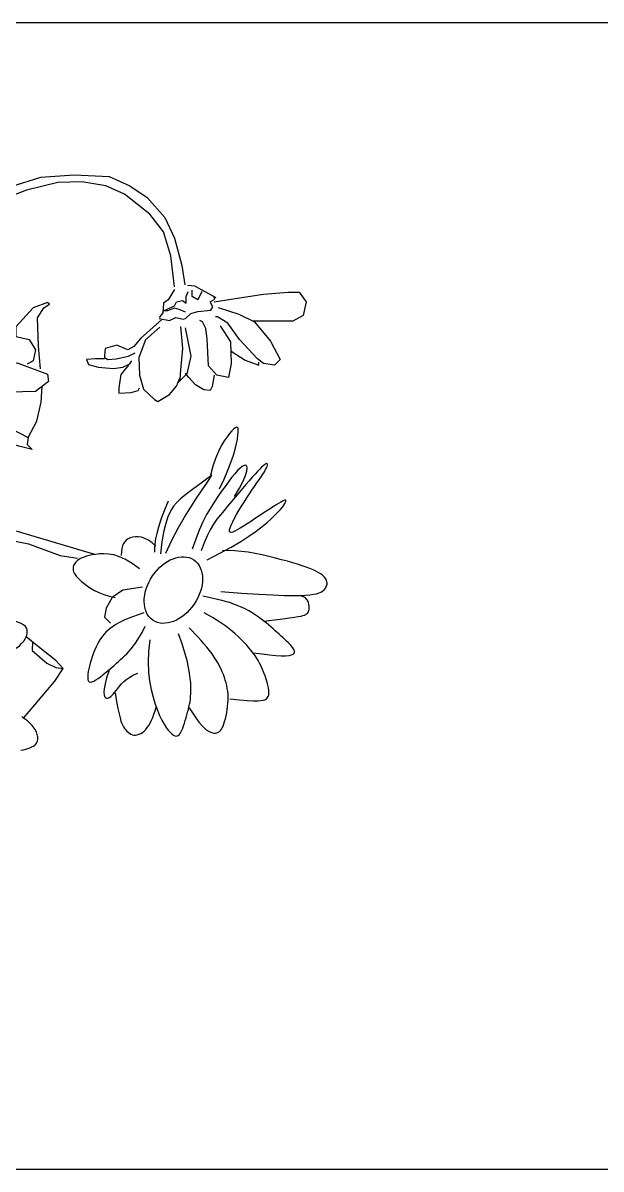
# Model space of a CAD drawing. Extents: x 363 to 3402, y 2599 to 6452.
# Drawn here: x 1523.6 to 1672.9, y 4199.2 to 4495.1 of the extents above; entities that cross this region are included whole.
import ezdxf

# ---------------------------------------------------------------- set-up
doc = ezdxf.new("R2010")
doc.units = 0
doc.header["$LTSCALE"] = 10
doc.header["$MEASUREMENT"] = 0
for name, color, linetype in [('3', 3, 'CONTINUOUS'), ('4', 4, 'CONTINUOUS'), ('7', 7, 'CONTINUOUS'), ('TEXT', 3, 'CONTINUOUS')]:
    doc.layers.add(name, color=color, linetype=linetype)

msp = doc.modelspace()

# ---------------------------------------------------------------- linework, layer by layer
at = {"layer": '3'}
for points in [[(1565.65, 4420.46), (1563.97, 4421.13), (1562.8, 4421.46), (1560.96, 4420.79), (1559.95, 4420.79), (1562.8, 4422.13), (1563.3, 4423.13), (1564.81, 4423.47), (1565.81, 4422.8), (1565.81, 4424.47), (1566.32, 4425.81)], [(1569.83, 4425.81), (1568.83, 4423.64), (1567.32, 4424.47), (1567.32, 4426.14)], [(1528.13, 4405.86), (1527.67, 4411.71), (1527.43, 4418.97), (1529.07, 4421.54), (1530.48, 4422.48), (1530.01, 4422.95), (1526.26, 4421.54), (1521.81, 4416.63), (1521.84, 4414.17)], [(1525, 4388.11), (1527.2, 4392.28), (1528.37, 4397.2), (1528.56, 4401.27)], [(1523.82, 4315.67), (1526.74, 4319.09), (1531.89, 4325.18), (1534, 4328.45), (1532.13, 4330.56), (1527.68, 4334.07), (1524.46, 4336.6)], [(1526.07, 4335.34), (1526.03, 4333.14), (1529.78, 4329.86), (1532.13, 4328.69), (1534, 4328.45)]]:
    msp.add_lwpolyline(points, dxfattribs=at)
at = {"layer": '4'}
msp.add_line((817.92, 4199.21), (2217.92, 4199.21), dxfattribs=at)
for points in [[(1495.76, 4405.22), (1503.93, 4410.75), (1512.89, 4413.91), (1518.42, 4414.96), (1525.27, 4413.38), (1526.85, 4410.75), (1526.32, 4407.85), (1524.74, 4407.06)], [(1495.76, 4402.85), (1506.04, 4406.54), (1517.63, 4407.06), (1522.11, 4407.33), (1530.01, 4404.43), (1530.27, 4402.59), (1526.85, 4399.96), (1516.84, 4399.69), (1506.83, 4399.17), (1501.03, 4397.59), (1498.13, 4397.59)], [(1504.46, 4395.22), (1507.35, 4395.22), (1515.26, 4393.12), (1525, 4388.11), (1524.74, 4386.27), (1526.06, 4384.96), (1522.9, 4385.75), (1514.99, 4387.85), (1513.68, 4388.64)], [(1574.37, 4374.82), (1575.57, 4377.34), (1576.56, 4379.62), (1577.35, 4381.67), (1577.97, 4383.5), (1578.44, 4385.11), (1578.78, 4386.51), (1579.01, 4387.7), (1579.15, 4388.69), (1579.23, 4389.48), (1579.24, 4390.08), (1579.17, 4390.49), (1579.03, 4390.71), (1578.81, 4390.74), (1578.49, 4390.6), (1578.09, 4390.29), (1577.59, 4389.8), (1577, 4389.14), (1576.33, 4388.29), (1575.6, 4387.25), (1574.85, 4385.98), (1574.09, 4384.47), (1573.35, 4382.7), (1572.66, 4380.66), (1572.03, 4378.33)], [(1572.42, 4378.33), (1569.65, 4376.34), (1567.42, 4374.7), (1565.67, 4373.35), (1564.33, 4372.22), (1563.31, 4371.24), (1562.55, 4370.35), (1561.97, 4369.49), (1561.5, 4368.59), (1561.08, 4367.58), (1560.69, 4366.47), (1560.34, 4365.27), (1560.03, 4363.98), (1559.76, 4362.61), (1559.52, 4361.16), (1559.32, 4359.64), (1559.16, 4358.06)], [(1560.54, 4358.2), (1562.12, 4361.56), (1563.73, 4364.65), (1565.36, 4367.49), (1566.96, 4370.08), (1568.49, 4372.45), (1569.94, 4374.61), (1571.26, 4376.56), (1572.42, 4378.33)], [(1557.98, 4360.01), (1556.98, 4360.91), (1556.02, 4361.58), (1555.1, 4362.04), (1554.23, 4362.32), (1553.42, 4362.45), (1552.66, 4362.45), (1551.97, 4362.34), (1551.35, 4362.15), (1550.8, 4361.91), (1550.33, 4361.59), (1549.93, 4361.2), (1549.6, 4360.72), (1549.34, 4360.13), (1549.16, 4359.44), (1549.05, 4358.62), (1549.01, 4357.67)], [(1574.73, 4348.31), (1580.09, 4347.93), (1584.53, 4347.64), (1588.16, 4347.45), (1591.07, 4347.33), (1593.39, 4347.29), (1595.2, 4347.3), (1596.62, 4347.36), (1597.75, 4347.47), (1598.69, 4347.61), (1599.46, 4347.77), (1600.09, 4347.96), (1600.59, 4348.17), (1600.99, 4348.4), (1601.29, 4348.64), (1601.53, 4348.89), (1601.72, 4349.16), (1601.88, 4349.43), (1602, 4349.71), (1602.09, 4349.99), (1602.14, 4350.27), (1602.15, 4350.56), (1602.12, 4350.85), (1602.04, 4351.14), (1601.92, 4351.43), (1601.75, 4351.72), (1601.52, 4352.02), (1601.22, 4352.32), (1600.86, 4352.62), (1600.42, 4352.93), (1599.89, 4353.24), (1599.26, 4353.57), (1598.54, 4353.9), (1597.7, 4354.25), (1596.76, 4354.61), (1595.7, 4354.98), (1594.54, 4355.35), (1593.28, 4355.74), (1591.91, 4356.14), (1590.43, 4356.54), (1588.85, 4356.95), (1587.16, 4357.37), (1585.41, 4357.77), (1583.62, 4358.14), (1581.81, 4358.46), (1580.03, 4358.7), (1578.3, 4358.86), (1576.65, 4358.91), (1575.12, 4358.84)], [(1553.69, 4354.16), (1551.85, 4355.57), (1550.14, 4356.61), (1548.55, 4357.32), (1547.09, 4357.77), (1545.74, 4358), (1544.52, 4358.07), (1543.41, 4358.02), (1542.41, 4357.9), (1541.53, 4357.76), (1540.75, 4357.6), (1540.06, 4357.43), (1539.46, 4357.24), (1538.94, 4357.05), (1538.49, 4356.83), (1538.1, 4356.61), (1537.76, 4356.37), (1537.46, 4356.12), (1537.21, 4355.86), (1537, 4355.59), (1536.83, 4355.31), (1536.71, 4355.02), (1536.63, 4354.72), (1536.59, 4354.41), (1536.59, 4354.1), (1536.64, 4353.78), (1536.73, 4353.45), (1536.89, 4353.1), (1537.11, 4352.73), (1537.4, 4352.33), (1537.78, 4351.9), (1538.24, 4351.43), (1538.8, 4350.91), (1539.46, 4350.36), (1540.23, 4349.77), (1541.12, 4349.18), (1542.13, 4348.59), (1543.26, 4348.04), (1544.52, 4347.53), (1545.91, 4347.1), (1547.45, 4346.76)], [(1554.47, 4349.49), (1549.4, 4348.71), (1546.67, 4346.76), (1545.11, 4344.03), (1544.72, 4341.69), (1546.25, 4340.13)], [(1583.12, 4332.53), (1585.38, 4332.21), (1587.32, 4331.97), (1588.96, 4331.82), (1590.34, 4331.75), (1591.45, 4331.75), (1592.33, 4331.81), (1592.98, 4331.95), (1593.43, 4332.14), (1593.69, 4332.38), (1593.79, 4332.68), (1593.75, 4333.01), (1593.59, 4333.38), (1593.33, 4333.78), (1592.99, 4334.19), (1592.59, 4334.62), (1592.16, 4335.06), (1591.72, 4335.5), (1591.26, 4335.94), (1590.79, 4336.38), (1590.3, 4336.83), (1589.8, 4337.29), (1589.28, 4337.75), (1588.75, 4338.22), (1588.2, 4338.7), (1587.62, 4339.19), (1587.03, 4339.7), (1586.41, 4340.21), (1585.76, 4340.72), (1585.08, 4341.25), (1584.36, 4341.77), (1583.6, 4342.3), (1582.8, 4342.82), (1581.94, 4343.35), (1580.97, 4343.87), (1579.85, 4344.39), (1578.52, 4344.92), (1576.93, 4345.46), (1575.02, 4346.01), (1572.75, 4346.57), (1570.05, 4347.14)], [(1585.85, 4340.71), (1588.56, 4341.04), (1590.74, 4341.31), (1592.44, 4341.53), (1593.75, 4341.71), (1594.72, 4341.86), (1595.43, 4341.99), (1595.94, 4342.11), (1596.32, 4342.24), (1596.64, 4342.38), (1596.89, 4342.54), (1597.1, 4342.73), (1597.25, 4342.94), (1597.37, 4343.19), (1597.45, 4343.47), (1597.5, 4343.79), (1597.53, 4344.16), (1597.53, 4344.57), (1597.49, 4345.01), (1597.39, 4345.46), (1597.21, 4345.89), (1596.95, 4346.3), (1596.57, 4346.66), (1596.07, 4346.95), (1595.41, 4347.14)], [(1521.92, 4333.69), (1522.72, 4334.34), (1523.35, 4334.96), (1523.85, 4335.54), (1524.21, 4336.08), (1524.46, 4336.6), (1524.62, 4337.1), (1524.71, 4337.57), (1524.73, 4338.02), (1524.7, 4338.45), (1524.57, 4338.88), (1524.27, 4339.29), (1523.76, 4339.71), (1522.97, 4340.13), (1521.83, 4340.55), (1520.3, 4340.99), (1518.32, 4341.44)], [(1554.83, 4342.86), (1551.91, 4341.83), (1549.55, 4340.81), (1547.66, 4339.8), (1546.18, 4338.8), (1545.05, 4337.8), (1544.19, 4336.83), (1543.53, 4335.87), (1543, 4334.93), (1542.54, 4334.02), (1542.14, 4333.13), (1541.79, 4332.27), (1541.49, 4331.43), (1541.23, 4330.62), (1541, 4329.84), (1540.82, 4329.09), (1540.66, 4328.37), (1540.52, 4327.68), (1540.42, 4327.04), (1540.37, 4326.45), (1540.36, 4325.94), (1540.42, 4325.52), (1540.55, 4325.2), (1540.75, 4325), (1541.05, 4324.93), (1541.43, 4325), (1541.9, 4325.19), (1542.44, 4325.49), (1543.02, 4325.88), (1543.64, 4326.32), (1544.27, 4326.82), (1544.91, 4327.33), (1545.53, 4327.85), (1546.13, 4328.35), (1546.7, 4328.84), (1547.25, 4329.32), (1547.79, 4329.8), (1548.31, 4330.27), (1548.84, 4330.75), (1549.36, 4331.24), (1549.89, 4331.75), (1550.43, 4332.27), (1551, 4332.85), (1551.59, 4333.52), (1552.22, 4334.31), (1552.88, 4335.25), (1553.6, 4336.38), (1554.38, 4337.73), (1555.22, 4339.35)], [(1577.07, 4320.64), (1579.57, 4320.39), (1581.55, 4320.23), (1583.09, 4320.14), (1584.24, 4320.11), (1585.07, 4320.15), (1585.66, 4320.24), (1586.07, 4320.37), (1586.37, 4320.54), (1586.62, 4320.74), (1586.82, 4320.97), (1586.98, 4321.24), (1587.09, 4321.57), (1587.15, 4321.95), (1587.16, 4322.39), (1587.12, 4322.9), (1587.02, 4323.5), (1586.88, 4324.17), (1586.68, 4324.91), (1586.44, 4325.7), (1586.15, 4326.53), (1585.84, 4327.36), (1585.5, 4328.2), (1585.13, 4329.02), (1584.75, 4329.8), (1584.35, 4330.53), (1583.94, 4331.22), (1583.5, 4331.87), (1583.03, 4332.51), (1582.53, 4333.14), (1582, 4333.78), (1581.41, 4334.44), (1580.78, 4335.13), (1580.09, 4335.85), (1579.3, 4336.64), (1578.38, 4337.47), (1577.29, 4338.38), (1575.99, 4339.37), (1574.44, 4340.43), (1572.61, 4341.59), (1570.44, 4342.86)], [(1566.54, 4318.3), (1567.9, 4316.22), (1569.09, 4314.63), (1570.1, 4313.47), (1570.97, 4312.66), (1571.71, 4312.16), (1572.34, 4311.89), (1572.88, 4311.79), (1573.34, 4311.8), (1573.73, 4311.88), (1574.08, 4312), (1574.39, 4312.19), (1574.66, 4312.44), (1574.9, 4312.75), (1575.11, 4313.14), (1575.32, 4313.6), (1575.51, 4314.14), (1575.71, 4314.77), (1575.9, 4315.46), (1576.08, 4316.21), (1576.24, 4317.01), (1576.38, 4317.83), (1576.49, 4318.66), (1576.57, 4319.5), (1576.62, 4320.31), (1576.62, 4321.1), (1576.59, 4321.87), (1576.51, 4322.61), (1576.4, 4323.33), (1576.26, 4324.05), (1576.08, 4324.75), (1575.88, 4325.46), (1575.64, 4326.16), (1575.39, 4326.87), (1575.1, 4327.59), (1574.78, 4328.32), (1574.42, 4329.06), (1574.01, 4329.82), (1573.55, 4330.6), (1573.03, 4331.41), (1572.46, 4332.23), (1571.82, 4333.09), (1571.12, 4333.96), (1570.38, 4334.83), (1569.62, 4335.71), (1568.84, 4336.57), (1568.06, 4337.4), (1567.29, 4338.2), (1566.54, 4338.96)], [(1556.39, 4335.84), (1556.08, 4332.87), (1555.99, 4330.1), (1556.09, 4327.53), (1556.35, 4325.17), (1556.73, 4323), (1557.22, 4321.03), (1557.77, 4319.26), (1558.35, 4317.68), (1558.93, 4316.31), (1559.51, 4315.12), (1560.07, 4314.1), (1560.62, 4313.25), (1561.14, 4312.56), (1561.64, 4312), (1562.09, 4311.58), (1562.51, 4311.28), (1562.87, 4311.09), (1563.2, 4311.01), (1563.49, 4311.03), (1563.75, 4311.14), (1563.99, 4311.36), (1564.22, 4311.66), (1564.44, 4312.05), (1564.65, 4312.52), (1564.88, 4313.07), (1565.1, 4313.68), (1565.33, 4314.34), (1565.55, 4315.04), (1565.76, 4315.76), (1565.97, 4316.49), (1566.16, 4317.21), (1566.34, 4317.91), (1566.51, 4318.58), (1566.65, 4319.22), (1566.77, 4319.87), (1566.86, 4320.54), (1566.94, 4321.24), (1566.98, 4321.99), (1567, 4322.81), (1566.99, 4323.72), (1566.95, 4324.74), (1566.85, 4325.9), (1566.68, 4327.23), (1566.4, 4328.75), (1566, 4330.49), (1565.45, 4332.5), (1564.73, 4334.79), (1563.81, 4337.4)], [(1545.86, 4328.04), (1545.24, 4326.06), (1544.83, 4324.48), (1544.61, 4323.24), (1544.53, 4322.32), (1544.58, 4321.66), (1544.72, 4321.22), (1544.93, 4320.96), (1545.18, 4320.83), (1545.44, 4320.8), (1545.71, 4320.86), (1546, 4321), (1546.3, 4321.22), (1546.62, 4321.51), (1546.96, 4321.87), (1547.32, 4322.3), (1547.71, 4322.78), (1548.13, 4323.32), (1548.59, 4323.89), (1549.12, 4324.49), (1549.72, 4325.1), (1550.42, 4325.69), (1551.24, 4326.26), (1552.18, 4326.79), (1553.27, 4327.26)], [(1547.42, 4322.2), (1547.82, 4319.96), (1548.17, 4318.17), (1548.46, 4316.76), (1548.72, 4315.68), (1548.95, 4314.87), (1549.18, 4314.25), (1549.4, 4313.77), (1549.63, 4313.36), (1549.89, 4312.98), (1550.17, 4312.62), (1550.47, 4312.28), (1550.79, 4311.98), (1551.14, 4311.72), (1551.51, 4311.52), (1551.89, 4311.37), (1552.3, 4311.28), (1552.72, 4311.27), (1553.16, 4311.33), (1553.6, 4311.46), (1554.04, 4311.67), (1554.49, 4311.94), (1554.92, 4312.29), (1555.34, 4312.71), (1555.74, 4313.2), (1556.12, 4313.76), (1556.48, 4314.38), (1556.82, 4315.08), (1557.14, 4315.83), (1557.45, 4316.65), (1557.76, 4317.53), (1558.05, 4318.47), (1558.05, 4318.48)], [(1523.1, 4307.35), (1523.75, 4307.49), (1524.36, 4307.65), (1524.93, 4307.82), (1525.45, 4308.01), (1525.92, 4308.21), (1526.33, 4308.43), (1526.67, 4308.68), (1526.95, 4308.94), (1527.16, 4309.22), (1527.31, 4309.52), (1527.41, 4309.82), (1527.47, 4310.14), (1527.48, 4310.46), (1527.47, 4310.79), (1527.42, 4311.11), (1527.35, 4311.43), (1527.26, 4311.75), (1527.14, 4312.08), (1526.99, 4312.4), (1526.8, 4312.73), (1526.58, 4313.07), (1526.31, 4313.41), (1526, 4313.77), (1525.63, 4314.14), (1525.23, 4314.52), (1524.79, 4314.91), (1524.32, 4315.29), (1523.82, 4315.67), (1523.31, 4316.04)]]:
    msp.add_lwpolyline(points, dxfattribs=at)
at = {"layer": '7'}
for points in [[(1491.28, 4439.04), (1496.97, 4442.72), (1510.87, 4448.75), (1520.6, 4452.91), (1528.29, 4455.27), (1536.83, 4455.94), (1545.87, 4455.44), (1551.23, 4453.09), (1555.75, 4450.08), (1560.27, 4444.9), (1562.78, 4439.54), (1564.63, 4432.52), (1565.46, 4427.5)], [(1562.78, 4427), (1561.78, 4435.03), (1559.94, 4441.22), (1556.42, 4445.73), (1549.89, 4450.92), (1545.03, 4453.09), (1538.84, 4454.1), (1532.64, 4453.93), (1524.6, 4451.92), (1517.07, 4449.08), (1510.71, 4446.4), (1504.01, 4443.39), (1497.81, 4440.88), (1493.12, 4438.04), (1491.62, 4436.87)], [(1573.52, 4424.14), (1570.84, 4425.64), (1567.99, 4427.15), (1566.15, 4427.32)], [(1562.8, 4426.31), (1561.12, 4423.64), (1559.95, 4422.8), (1559.79, 4420.29), (1558.78, 4419.12)], [(1558.78, 4418.78), (1561.46, 4418.28), (1563.13, 4419.12), (1564.98, 4418.62), (1565.65, 4418.78), (1566.99, 4420.12), (1568.83, 4420.62), (1572.18, 4420.96), (1572.68, 4421.8), (1572.01, 4423.13), (1573.18, 4423.8), (1573.01, 4424.3)], [(1573.01, 4423.14), (1579.55, 4424.14), (1585.74, 4425.14), (1592.1, 4425.65), (1594.95, 4425.65), (1596.79, 4423.14), (1595.96, 4419.62), (1593.28, 4418.12), (1587.08, 4418.12), (1584.57, 4418.12), (1582.89, 4418.12)], [(1574.02, 4421.63), (1579.38, 4419.96), (1583.4, 4417.95), (1587.58, 4412.93), (1590.09, 4408.25), (1588.59, 4406.74), (1585.74, 4407.24), (1584.23, 4408.42), (1579.55, 4413.43), (1576.53, 4417.62), (1573.85, 4419.29), (1573.35, 4419.29)], [(1559.45, 4418.45), (1554.09, 4413.77), (1552.25, 4411.59), (1550.74, 4410.76), (1547.9, 4411.93), (1544.88, 4411.09), (1544.71, 4409.25), (1544.71, 4408.75), (1545.55, 4408.25), (1547.73, 4408.42), (1550.91, 4409.08), (1552.58, 4409.92)], [(1574.52, 4416.95), (1577.2, 4412.76), (1577.37, 4407.24), (1576.7, 4403.56), (1573.68, 4404.23), (1571.51, 4406.58), (1571.34, 4410.09), (1571.17, 4413.6), (1570.84, 4416.28), (1570, 4417.95), (1569.33, 4418.29)], [(1558.95, 4416.61), (1555.26, 4413.27), (1553.59, 4408.75), (1553.76, 4404.23), (1554.76, 4400.55), (1557.61, 4397.88), (1558.45, 4397.37), (1561.46, 4399.21), (1563.3, 4401.39), (1564.14, 4403.4)], [(1565.48, 4416.45), (1566.99, 4409.08), (1565.98, 4404.57), (1563.8, 4402.39)], [(1564.31, 4416.78), (1564.81, 4411.09), (1564.31, 4405.57), (1564.14, 4403.06)], [(1577.37, 4410.42), (1581.05, 4408.08), (1584.57, 4406.74), (1584.57, 4407.58), (1584.57, 4407.58)], [(1544.71, 4408.42), (1542.37, 4408.42), (1540.03, 4408.25), (1540.53, 4406.91), (1543.04, 4406.24), (1547.06, 4405.91), (1549.4, 4406.24), (1551.24, 4407.08), (1551.75, 4407.91)], [(1550.91, 4406.74), (1548.9, 4404.4), (1548.4, 4400.89), (1548.4, 4399.55), (1551.58, 4399.72), (1553.42, 4400.22), (1553.76, 4400.89)], [(1573.01, 4404.23), (1572.51, 4401.22), (1572.01, 4400.22), (1570.33, 4400.39), (1568.16, 4401.72), (1566.48, 4403.56), (1565.65, 4404.74)], [(1578.28, 4372.87), (1579.55, 4375.02), (1580.48, 4376.81), (1581.1, 4378.25), (1581.44, 4379.36), (1581.54, 4380.16), (1581.44, 4380.67), (1581.18, 4380.91), (1580.78, 4380.9), (1580.28, 4380.65), (1579.7, 4380.19), (1579.04, 4379.54), (1578.31, 4378.72), (1577.52, 4377.76), (1576.69, 4376.67), (1575.81, 4375.48), (1574.89, 4374.2), (1573.96, 4372.87), (1573, 4371.44), (1572.04, 4369.89), (1571.07, 4368.19), (1570.11, 4366.31), (1569.17, 4364.21), (1568.24, 4361.86), (1567.35, 4359.23)], [(1571.22, 4356.5), (1574.51, 4358.2), (1577.38, 4359.79), (1579.86, 4361.28), (1582, 4362.66), (1583.82, 4363.93), (1585.36, 4365.11), (1586.67, 4366.18), (1587.77, 4367.15), (1588.7, 4368.03), (1589.48, 4368.81), (1590.11, 4369.5), (1590.61, 4370.1), (1590.98, 4370.61), (1591.25, 4371.04), (1591.42, 4371.38), (1591.51, 4371.64), (1591.52, 4371.82), (1591.45, 4371.91), (1591.29, 4371.92), (1591.03, 4371.85), (1590.67, 4371.68), (1590.19, 4371.42), (1589.58, 4371.06), (1588.85, 4370.6), (1587.98, 4370.04), (1587, 4369.4), (1585.94, 4368.7), (1584.84, 4367.97), (1583.72, 4367.24), (1582.62, 4366.51), (1581.56, 4365.83), (1580.59, 4365.21), (1579.72, 4364.67), (1578.96, 4364.22), (1578.32, 4363.89), (1577.8, 4363.67), (1577.4, 4363.59), (1577.14, 4363.64), (1577.01, 4363.85), (1577.01, 4364.23), (1577.15, 4364.78), (1577.41, 4365.48), (1577.79, 4366.3), (1578.25, 4367.23), (1578.79, 4368.23), (1579.4, 4369.28), (1580.04, 4370.36), (1580.72, 4371.44), (1581.4, 4372.5), (1582.09, 4373.53), (1582.77, 4374.52), (1583.42, 4375.46), (1584.04, 4376.35), (1584.62, 4377.19), (1585.14, 4377.96), (1585.59, 4378.65), (1585.97, 4379.27), (1586.27, 4379.81), (1586.49, 4380.27), (1586.65, 4380.65), (1586.74, 4380.95), (1586.76, 4381.17), (1586.73, 4381.32), (1586.63, 4381.38), (1586.48, 4381.37), (1586.28, 4381.27), (1586, 4381.08), (1585.67, 4380.8), (1585.26, 4380.42), (1584.78, 4379.94), (1584.22, 4379.35), (1583.58, 4378.65), (1582.85, 4377.84), (1582.06, 4376.93), (1581.2, 4375.95), (1580.3, 4374.89), (1579.37, 4373.8), (1578.41, 4372.67), (1577.45, 4371.53), (1576.49, 4370.4), (1575.55, 4369.29), (1574.63, 4368.16), (1573.73, 4366.97), (1572.86, 4365.69), (1572.01, 4364.28), (1571.19, 4362.69), (1570.41, 4360.89), (1569.66, 4358.84)], [(1561.11, 4371.7), (1560.06, 4369.12), (1559.24, 4366.89), (1558.62, 4364.98), (1558.18, 4363.32), (1557.88, 4361.89), (1557.7, 4360.63), (1557.62, 4359.5), (1557.59, 4358.45)], [(1542.22, 4357.87), (1531.18, 4361.15), (1522.51, 4363.72), (1515.95, 4365.36), (1511.73, 4365.36), (1505.87, 4364.89)], [(1509.39, 4363.02), (1514.31, 4362.79), (1525.09, 4360.68), (1533.29, 4357.64), (1537.74, 4356.93)]]:
    msp.add_lwpolyline(points, dxfattribs=at)
msp.add_ellipse((1562.47, 4348.71), major_axis=(5.27, 7.8), ratio=0.688921, dxfattribs=at)
at = {"layer": 'TEXT'}
msp.add_line((2959.11, 4495.13), (687.38, 4495.13), dxfattribs=at)

doc.saveas('drawing.dxf')
